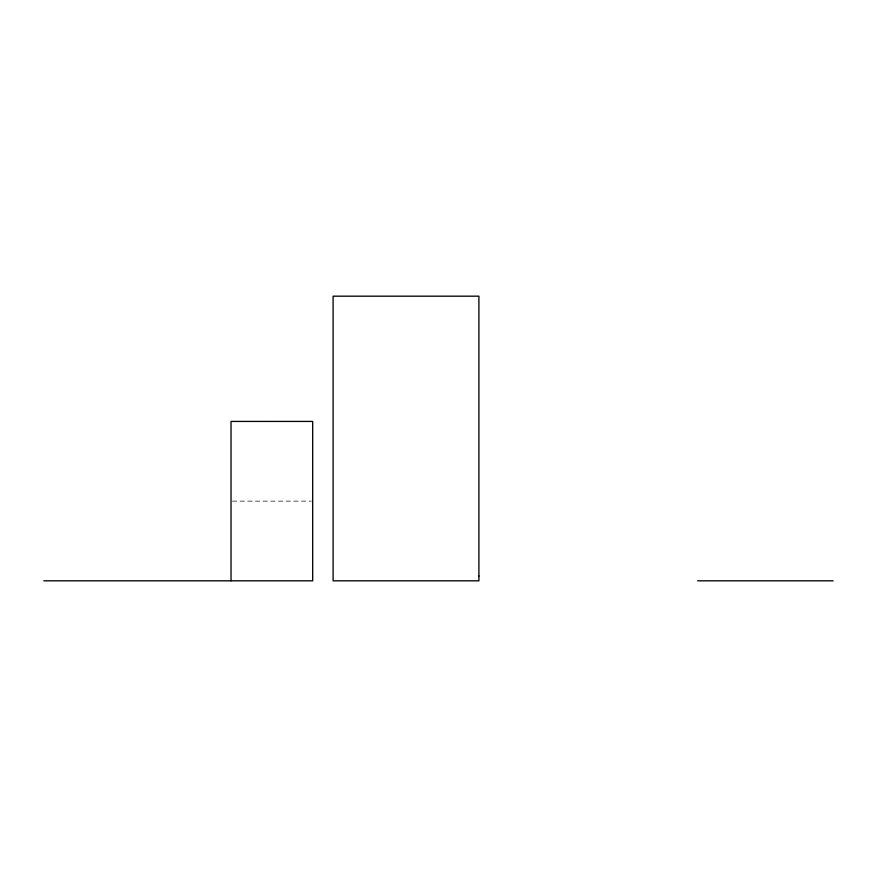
<?xml version="1.0" encoding="UTF-8"?>
<svg xmlns="http://www.w3.org/2000/svg" width="877" height="877" viewBox="0 0 877 877"><rect width="100%" height="100%" fill="white"/><g stroke="black" fill="none" stroke-linecap="round" stroke-linejoin="round"><path stroke-width="0.66" stroke-dasharray="4.38 3.29" d="M232.394 501.129L311.324 501.129"/><path stroke-width="1.32" d="M43.85 580.826L312.683 580.826L312.683 421.431L231.024 421.42L231.024 580.815M697.632 580.826L833.15 580.826M478.908 576.025L478.908 580.815L333.096 580.826L333.096 296.185L478.908 296.174L478.908 576.025"/></g></svg>
